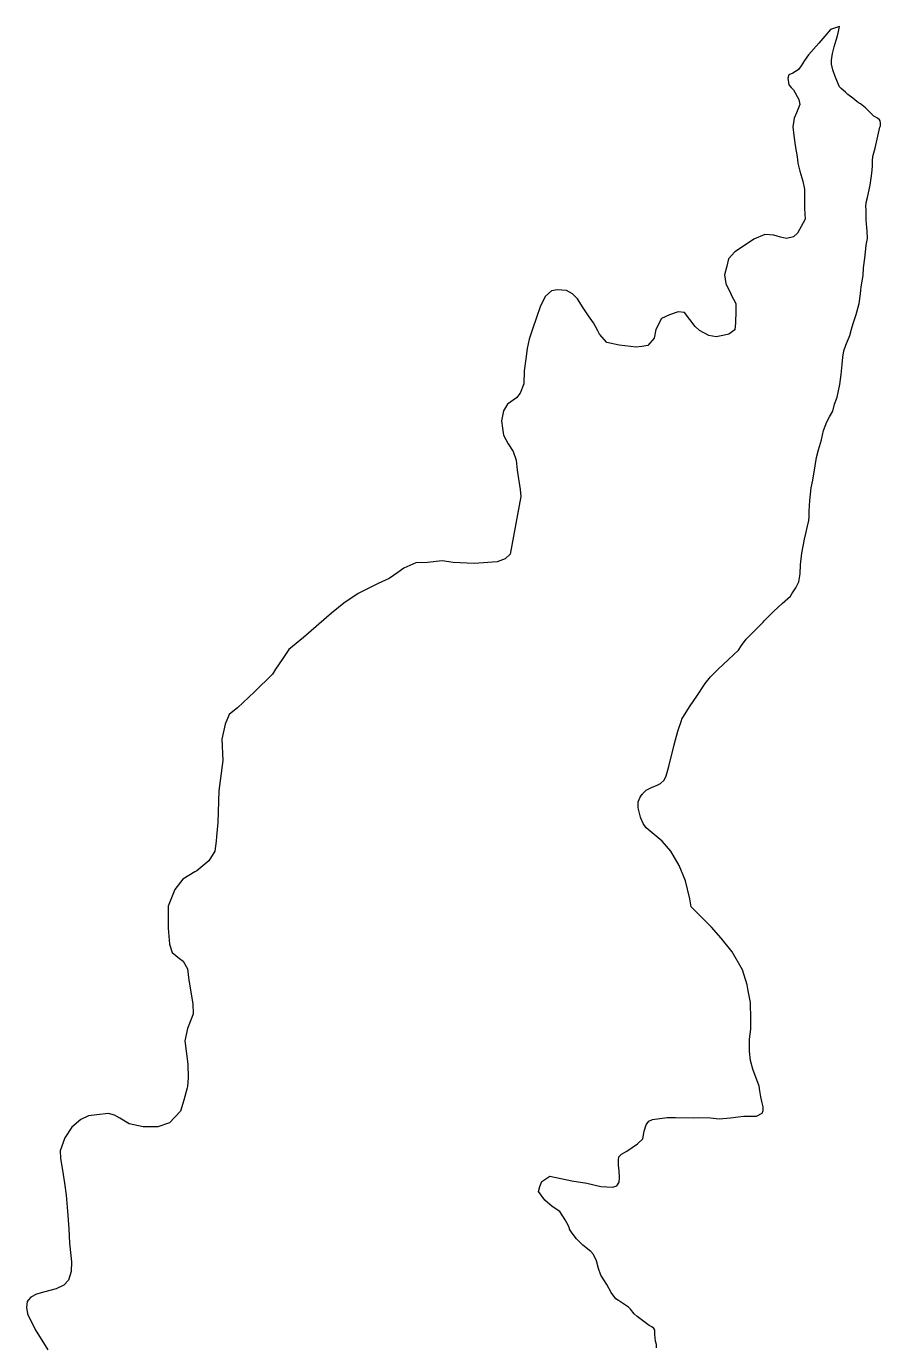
# Model space of a CAD drawing. Header units: millimetres. Extents: x 642261 to 742091, y 6812581 to 6930561.
# Drawn here: x 720194 to 722824, y 6919390 to 6923448 of the extents above; entities that cross this region are included whole.
import ezdxf

# ---------------------------------------------------------------- set-up
doc = ezdxf.new("R2010")
doc.units = ezdxf.units.MM
doc.layers.add('LimiteAreaMunicipio', color=10, linetype='Continuous')
doc.layers.add('LimiteRegional', color=10, linetype='Continuous')

# ---------------------------------------------------------------- blocks, each defined once
blk = doc.blocks.new('compartilhadora_AUTOCAD_OD_1_FMEBLOCK1')
at = {"layer": 'LimiteAreaMunicipio', "color": 7, "linetype": 'Continuous'}
blk.add_lwpolyline([(-2396.58965, 12504.27635), (-2396.94895, 12514.07455), (-2399.44385, 12525.21385), (-2401.26845, 12545.06775), (-2402.28615, 12558.58695), (-2405.23965, 12563.88475), (-2411.39925, 12568.88085), (-2418.95515, 12572.65545), (-2455.72235, 12600.40305), (-2465.68675, 12608.62725), (-2476.95075, 12623.34415), (-2483.01605, 12628.97125), (-2513.47635, 12649.39755), (-2521.95955, 12655.44495), (-2535.69325, 12674.85715), (-2549.79195, 12698.95165), (-2567.82605, 12727.34395), (-2574.93035, 12748.09235), (-2581.48825, 12771.57045), (-2590.77845, 12791.22675), (-2598.97595, 12800.50885), (-2623.02135, 12819.61905), (-2642.69495, 12839.82125), (-2656.20435, 12856.71355), (-2664.02075, 12869.10125), (-2664.93945, 12871.47545), (-2667.93255, 12879.21085), (-2677.45605, 12897.75715), (-2694.29925, 12923.56505), (-2717.32005, 12938.97265), (-2740.77005, 12958.51265), (-2760.30005, 12984.88265), (-2756.22995, 13001.05545), (-2750.00585, 13015.98735), (-2740.35855, 13022.51995), (-2724.51295, 13032.24195), (-2657.34855, 13018.32325), (-2611.18745, 13010.77265), (-2567.54405, 13000.70515), (-2549.07975, 12999.02725), (-2530.61535, 12998.18825), (-2518.86535, 13002.38305), (-2511.31175, 13014.12845), (-2510.47225, 13028.39075), (-2511.31175, 13050.20355), (-2513.82935, 13065.30485), (-2513.82945, 13081.24495), (-2512.15095, 13092.15135), (-2504.59735, 13100.54095), (-2487.81145, 13109.76935), (-2471.86485, 13120.67585), (-2455.07915, 13131.58215), (-2439.01685, 13147.59475), (-2434.82055, 13171.08535), (-2428.10605, 13190.38145), (-2420.55245, 13201.28785), (-2408.80245, 13207.16045), (-2363.48065, 13213.03315), (-2338.30185, 13213.03305), (-2283.74805, 13211.35525), (-2267.80135, 13213.03315), (-2230.03335, 13211.35525), (-2204.01515, 13208.83835), (-2168.77085, 13211.85765), (-2144.81345, 13214.84435), (-2128.02755, 13217.36125), (-2106.20605, 13217.36125), (-2088.58085, 13217.36125), (-2070.95575, 13225.75085), (-2068.43775, 13234.14035), (-2068.43775, 13245.88585), (-2070.95575, 13257.63105), (-2075.15215, 13276.92725), (-2078.50935, 13295.38415), (-2081.02725, 13309.64645), (-2100.54215, 13361.05635), (-2107.67405, 13388.38435), (-2110.05135, 13416.90075), (-2110.05135, 13453.73415), (-2106.48525, 13484.62685), (-2106.48525, 13515.51945), (-2107.67405, 13566.61095), (-2114.80595, 13602.25645), (-2117.18325, 13621.26725), (-2132.39245, 13666.99365), (-2163.41125, 13722.80495), (-2197.53155, 13764.66325), (-2226.99945, 13798.77035), (-2290.06165, 13861.17025), (-2294.36915, 13885.74865), (-2307.48045, 13940.88695), (-2327.25715, 13988.32285), (-2352.84405, 14032.55775), (-2379.19975, 14063.30605), (-2428.11795, 14104.17125), (-2438.12715, 14117.10475), (-2444.40515, 14133.25115), (-2445.95925, 14137.24805), (-2452.96635, 14165.03745), (-2453.14795, 14183.90655), (-2447.08655, 14198.81965), (-2440.48395, 14207.56795), (-2440.12365, 14208.04535), (-2438.21505, 14209.97135), (-2428.35695, 14219.91975), (-2410.01115, 14229.19725), (-2396.46125, 14234.07485), (-2388.80785, 14238.08765), (-2384.66855, 14240.25795), (-2373.33165, 14250.37915), (-2366.38665, 14263.54505), (-2358.20005, 14292.47775), (-2341.86865, 14359.53685), (-2331.11505, 14401.61545), (-2319.95375, 14434.03305), (-2318.58425, 14438.01065), (-2294.67875, 14476.20895), (-2293.23945, 14479.06615), (-2272.76555, 14508.66735), (-2247.18215, 14547.65955), (-2229.94845, 14568.81505), (-2206.63655, 14592.34015), (-2174.91965, 14621.52405), (-2144.60775, 14650.70175), (-2134.86435, 14664.59085), (-2120.87445, 14684.53325), (-2089.17025, 14716.52745), (-2068.35485, 14737.12935), (-2064.92375, 14740.52525), (-2035.55295, 14770.63525), (-2009.90135, 14794.63945), (-1984.23905, 14816.30185), (-1979.61015, 14823.78365), (-1967.96555, 14842.60525), (-1958.67915, 14860.44595), (-1954.11065, 14885.75925), (-1953.76805, 14913.39525), (-1949.24645, 14949.01275), (-1944.66085, 14970.57915), (-1941.47825, 14991.67075), (-1936.87345, 15009.02165), (-1932.29425, 15031.99325), (-1927.68945, 15049.34425), (-1926.33765, 15061.06005), (-1926.41665, 15078.38965), (-1924.69025, 15110.71585), (-1920.18575, 15150.08015), (-1915.14245, 15173.99055), (-1907.84895, 15218.05155), (-1904.21505, 15242.89205), (-1898.23715, 15267.27515), (-1888.53995, 15297.76395), (-1885.55945, 15311.82905), (-1882.57915, 15325.89395), (-1877.25475, 15339.50125), (-1871.93035, 15353.10855), (-1864.03625, 15368.13265), (-1854.28155, 15385.97545), (-1848.29085, 15407.54825), (-1840.42455, 15428.66115), (-1832.63925, 15467.57215), (-1828.56675, 15498.97225), (-1825.42895, 15529.89955), (-1824.07505, 15541.14675), (-1822.72105, 15552.39415), (-1819.99615, 15571.14175), (-1813.98625, 15588.49925), (-1801.01055, 15619.00305), (-1795.94595, 15638.22965), (-1791.33895, 15655.11235), (-1781.63335, 15683.72775), (-1772.88785, 15717.49095), (-1768.33845, 15747.01965), (-1767.45075, 15757.79635), (-1766.56315, 15768.57315), (-1760.16375, 15803.26245), (-1759.80415, 15827.15135), (-1755.72105, 15856.20965), (-1750.91325, 15895.20765), (-1750.75235, 15896.51295), (-1747.56765, 15917.13615), (-1748.14265, 15940.55245), (-1748.98295, 15950.23635), (-1751.10855, 15974.73075), (-1751.70915, 16003.76765), (-1751.77315, 16017.81875), (-1749.96365, 16031.87835), (-1747.20675, 16043.60045), (-1739.38045, 16080.71615), (-1735.32915, 16102.72005), (-1732.45455, 16126.18735), (-1732.16765, 16142.17555), (-1731.74725, 16156.14685), (-1730.45615, 16169.16155), (-1727.83755, 16180.41485), (-1723.46225, 16194.76015), (-1717.57755, 16223.00295), (-1709.28655, 16259.19045), (-1706.76105, 16263.49705), (-1706.68815, 16272.10345), (-1708.46925, 16278.93555), (-1710.02055, 16282.01925), (-1716.64895, 16287.07505), (-1723.11065, 16291.16465), (-1727.66255, 16293.79265), (-1736.04035, 16301.98315), (-1752.79685, 16318.65725), (-1768.66305, 16331.08135), (-1774.31755, 16334.87965), (-1779.97205, 16338.67795), (-1792.46125, 16349.20425), (-1807.44485, 16360.45755), (-1815.15925, 16367.18335), (-1827.87075, 16378.66215), (-1832.86775, 16383.41515), (-1839.94155, 16397.91365), (-1846.73005, 16415.63865), (-1854.11155, 16436.00155), (-1857.67465, 16453.88115), (-1858.14305, 16465.46345), (-1857.28105, 16472.65025), (-1855.26155, 16486.14485), (-1849.44825, 16507.12675), (-1843.92565, 16527.08145), (-1839.85445, 16541.02095), (-1836.07445, 16554.08005), (-1833.77145, 16569.66635), (-1860.52165, 16560.12675), (-1878.84025, 16539.07265), (-1897.15875, 16518.01855), (-1928.46545, 16482.21605), (-1940.69705, 16465.20925), (-1951.22645, 16448.17105), (-1959.94815, 16436.84355), (-1966.89115, 16432.34275), (-1968.56425, 16431.25815), (-1977.18025, 16425.67265), (-1989.20045, 16420.14975), (-1992.78055, 16410.64245), (-1989.76375, 16389.52575), (-1982.34375, 16381.86425), (-1974.92395, 16374.20295), (-1958.23415, 16344.90855), (-1955.11175, 16329.53395), (-1964.00945, 16308.63645), (-1966.12825, 16303.66015), (-1972.90705, 16287.73895), (-1976.80405, 16261.00535), (-1973.89295, 16234.14675), (-1969.35015, 16203.42865), (-1963.17585, 16168.85125), (-1961.82595, 16149.67985), (-1961.73435, 16149.31925), (-1955.47565, 16124.67245), (-1945.82685, 16093.86045), (-1941.17855, 16068.88435), (-1940.56835, 16009.51875), (-1939.46515, 15976.94925), (-1951.80185, 15954.20045), (-1962.40135, 15933.33425), (-1974.52665, 15922.06945), (-1996.75845, 15916.73455), (-2015.41015, 15920.90695), (-2035.72865, 15927.02455), (-2062.92555, 15929.43955), (-2097.24725, 15914.75345), (-2141.34295, 15885.31225), (-2155.85445, 15875.62325), (-2174.96355, 15854.91335), (-2180.49165, 15832.03915), (-2187.79225, 15805.36825), (-2183.17885, 15778.47825), (-2168.14445, 15746.58175), (-2166.79245, 15743.71335), (-2151.96715, 15716.63555), (-2152.38945, 15693.66745), (-2153.05815, 15657.30135), (-2155.14715, 15636.27855), (-2174.11515, 15623.22465), (-2187.60365, 15620.16745), (-2213.43625, 15614.37425), (-2235.49145, 15618.60895), (-2264.14345, 15634.45275), (-2277.54805, 15646.18695), (-2294.18095, 15667.55375), (-2310.81375, 15688.92055), (-2329.50035, 15691.17865), (-2356.90775, 15682.10885), (-2380.94615, 15671.06245), (-2398.59865, 15636.92285), (-2404.19675, 15610.22065), (-2423.34005, 15587.59635), (-2441.53375, 15585.01515), (-2459.18665, 15582.51065), (-2511.84185, 15589.22135), (-2549.14435, 15597.56455), (-2572.51515, 15622.88395), (-2577.70525, 15632.86735), (-2590.60455, 15657.67955), (-2605.53585, 15679.01465), (-2622.09905, 15704.20895), (-2640.32915, 15731.34855), (-2655.36615, 15746.94155), (-2673.91235, 15756.85495), (-2702.81085, 15759.29965), (-2719.90085, 15755.78375), (-2738.93855, 15738.90105), (-2754.85285, 15706.64385), (-2765.66125, 15674.29305), (-2778.24185, 15638.14555), (-2789.01505, 15607.70865), (-2794.64725, 15579.09225), (-2798.64775, 15546.61655), (-2804.42025, 15510.34405), (-2805.15715, 15470.15015), (-2815.89505, 15441.62725), (-2828.08935, 15426.53355), (-2855.67115, 15407.89275), (-2867.97045, 15387.05715), (-2873.63745, 15356.52665), (-2870.65465, 15333.49625), (-2867.63675, 15312.37985), (-2852.81075, 15285.30295), (-2837.91455, 15262.05415), (-2828.19435, 15235.07085), (-2825.35205, 15204.38445), (-2816.22845, 15144.86315), (-2814.01915, 15123.59535), (-2847.28725, 14946.15775), (-2862.70555, 14931.27465), (-2886.70705, 14922.14145), (-2958.29035, 14917.70955), (-3022.92595, 14920.80835), (-3056.89295, 14925.25985), (-3101.24645, 14920.32825), (-3137.02045, 14919.06875), (-3174.77665, 14902.52815), (-3193.15355, 14889.52615), (-3219.62035, 14870.80015), (-3253.93765, 14856.11105), (-3315.16515, 14825.02105), (-3358.90565, 14794.84835), (-3396.90615, 14764.90935), (-3483.39745, 14689.90525), (-3528.34465, 14652.43425), (-3549.32615, 14622.18345), (-3569.18935, 14591.88715), (-3579.09645, 14576.77615), (-3634.56835, 14522.26535), (-3686.53135, 14473.43415), (-3705.88465, 14458.05725), (-3712.44265, 14452.84645), (-3724.91455, 14422.44005), (-3734.26245, 14376.65955), (-3732.04745, 14311.52145), (-3743.97095, 14217.92195), (-3747.45565, 14120.33915), (-3750.81595, 14077.04955), (-3751.90795, 14062.98125), (-3755.87075, 14032.41945), (-3775.14895, 14002.13735), (-3811.44435, 13972.16595), (-3817.92595, 13968.24705), (-3854.47655, 13946.14685), (-3878.89455, 13914.04385), (-3900.25835, 13862.73865), (-3899.77955, 13795.71755), (-3895.58295, 13745.86045), (-3887.52875, 13720.82305), (-3875.79165, 13711.03565), (-3864.58105, 13701.97255), (-3853.98435, 13693.40575), (-3840.79045, 13670.18925), (-3836.31445, 13635.64395), (-3824.02945, 13562.66335), (-3822.88695, 13532.00835), (-3827.43705, 13520.38175), (-3840.74235, 13486.38305), (-3848.24805, 13448.22745), (-3839.33155, 13377.22295), (-3838.39895, 13335.08385), (-3840.58985, 13308.31895), (-3841.76175, 13303.84425), (-3851.56865, 13266.39735), (-3862.40745, 13232.13185), (-3895.40205, 13196.35615), (-3931.38045, 13183.61065), (-3977.32375, 13184.44925), (-4019.72425, 13192.88165), (-4048.33715, 13210.63555), (-4057.60205, 13216.07105), (-4065.17865, 13220.51595), (-4083.82655, 13224.68555), (-4119.63015, 13221.50925), (-4145.22405, 13218.14685), (-4169.25605, 13207.09735), (-4196.93545, 13182.71195), (-4217.94795, 13150.54625), (-4232.29345, 13110.60055), (-4231.01065, 13087.60155), (-4223.04795, 13037.53935), (-4218.79395, 13010.79335), (-4214.35225, 12974.33435), (-4210.15505, 12924.47725), (-4206.02755, 12870.79225), (-4203.42725, 12826.70825), (-4199.02075, 12788.33515), (-4197.66825, 12769.16415), (-4198.22675, 12738.54015), (-4207.22315, 12711.89935), (-4221.11455, 12696.83555), (-4245.14545, 12685.78595), (-4279.35065, 12676.83635), (-4305.01305, 12669.64575), (-4322.20285, 12660.38595), (-4329.57935, 12652.38675), (-4334.35775, 12647.20495), (-4336.40815, 12628.09605), (-4333.35395, 12608.89405), (-4309.12085, 12560.60275), (-4270.50835, 12497.55925)], dxfattribs=at)

msp = doc.modelspace()

# ---------------------------------------------------------------- linework, layer by layer
at = {"layer": 'LimiteRegional', "color": 7, "linetype": 'Continuous'}
msp.add_lwpolyline([(722134.1904, 6919383.0337), (722133.8311, 6919392.8319), (722131.3362, 6919403.9712), (722129.5116, 6919423.8251), (722128.4939, 6919437.3443), (722125.5404, 6919442.6421), (722119.3808, 6919447.6382), (722111.8249, 6919451.4128), (722075.0577, 6919479.1604), (722065.0933, 6919487.3846), (722053.8293, 6919502.1015), (722047.764, 6919507.7286), (722017.3037, 6919528.1549), (722008.8205, 6919534.2023), (721995.0868, 6919553.6145), (721980.9881, 6919577.709), (721962.954, 6919606.1013), (721955.8497, 6919626.8497), (721949.2918, 6919650.3278), (721940.0016, 6919669.9841), (721931.8041, 6919679.2662), (721907.7587, 6919698.3764), (721888.0851, 6919718.5786), (721874.5757, 6919735.4709), (721866.7593, 6919747.8586), (721865.8406, 6919750.2328), (721862.8475, 6919757.9682), (721853.324, 6919776.5145), (721836.4808, 6919802.3224), (721813.46, 6919817.73), (721790.01, 6919837.27), (721770.48, 6919863.64), (721774.5501, 6919879.8128), (721780.7742, 6919894.7447), (721790.4215, 6919901.2773), (721806.2671, 6919910.9993), (721873.4315, 6919897.0806), (721919.5926, 6919889.53), (721963.236, 6919879.4625), (721981.7003, 6919877.7846), (722000.1647, 6919876.9456), (722011.9147, 6919881.1404), (722019.4683, 6919892.8858), (722020.3078, 6919907.1481), (722019.4683, 6919928.9609), (722016.9507, 6919944.0622), (722016.9506, 6919960.0023), (722018.6291, 6919970.9087), (722026.1827, 6919979.2983), (722042.9686, 6919988.5267), (722058.9152, 6919999.4332), (722075.7009, 6920010.3395), (722091.7632, 6920026.3521), (722095.9595, 6920049.8427), (722102.674, 6920069.1388), (722110.2276, 6920080.0452), (722121.9776, 6920085.9178), (722167.2994, 6920091.7905), (722192.4782, 6920091.7904), (722247.032, 6920090.1126), (722262.9787, 6920091.7905), (722300.7467, 6920090.1126), (722326.7649, 6920087.5957), (722362.0092, 6920090.615), (722385.9666, 6920093.6017), (722402.7525, 6920096.1186), (722424.574, 6920096.1186), (722442.1992, 6920096.1186), (722459.8243, 6920104.5082), (722462.3423, 6920112.8977), (722462.3423, 6920124.6432), (722459.8243, 6920136.3884), (722455.6279, 6920155.6846), (722452.2707, 6920174.1415), (722449.7528, 6920188.4038), (722430.2379, 6920239.8137), (722423.106, 6920267.1417), (722420.7287, 6920295.6581), (722420.7287, 6920332.4915), (722424.2948, 6920363.3842), (722424.2948, 6920394.2768), (722423.106, 6920445.3683), (722415.9741, 6920481.0138), (722413.5968, 6920500.0246), (722398.3876, 6920545.751), (722367.3688, 6920601.5623), (722333.2485, 6920643.4206), (722303.7806, 6920677.5277), (722240.7184, 6920739.9276), (722236.4109, 6920764.506), (722223.2996, 6920819.6443), (722203.5229, 6920867.0802), (722177.936, 6920911.3151), (722151.5803, 6920942.0634), (722102.6621, 6920982.9286), (722092.6529, 6920995.8621), (722086.3749, 6921012.0085), (722084.8208, 6921016.0054), (722077.8137, 6921043.7948), (722077.6321, 6921062.6639), (722083.6935, 6921077.577), (722090.2961, 6921086.3253), (722090.6564, 6921086.8027), (722092.565, 6921088.7287), (722102.4231, 6921098.6771), (722120.7689, 6921107.9546), (722134.3188, 6921112.8322), (722141.9722, 6921116.845), (722146.1115, 6921119.0153), (722157.4484, 6921129.1365), (722164.3934, 6921142.3024), (722172.58, 6921171.2351), (722188.9114, 6921238.2942), (722199.665, 6921280.3728), (722210.8263, 6921312.7904), (722212.1958, 6921316.768), (722236.1013, 6921354.9663), (722237.5406, 6921357.8235), (722258.0145, 6921387.4247), (722283.5979, 6921426.4169), (722300.8316, 6921447.5724), (722324.1435, 6921471.0975), (722355.8604, 6921500.2814), (722386.1723, 6921529.4591), (722395.9157, 6921543.3482), (722409.9056, 6921563.2906), (722441.6098, 6921595.2848), (722462.4252, 6921615.8867), (722465.8563, 6921619.2826), (722495.2271, 6921649.3926), (722520.8787, 6921673.3968), (722546.541, 6921695.0592), (722551.1699, 6921702.541), (722562.8145, 6921721.3626), (722572.1009, 6921739.2033), (722576.6694, 6921764.5166), (722577.012, 6921792.1526), (722581.5336, 6921827.7701), (722586.1192, 6921849.3365), (722589.3018, 6921870.4281), (722593.9066, 6921887.779), (722598.4858, 6921910.7506), (722603.0906, 6921928.1016), (722604.4424, 6921939.8174), (722604.3634, 6921957.147), (722606.0898, 6921989.4732), (722610.5943, 6922028.8375), (722615.6376, 6922052.7479), (722622.9311, 6922096.8089), (722626.565, 6922121.6494), (722632.5429, 6922146.0325), (722642.2401, 6922176.5213), (722645.2206, 6922190.5864), (722648.2009, 6922204.6513), (722653.5253, 6922218.2586), (722658.8497, 6922231.8659), (722666.7438, 6922246.89), (722676.4985, 6922264.7328), (722682.4892, 6922286.3056), (722690.3555, 6922307.4185), (722698.1408, 6922346.3295), (722702.2133, 6922377.7296), (722705.3511, 6922408.6569), (722706.705, 6922419.9041), (722708.059, 6922431.1515), (722710.7839, 6922449.8991), (722716.7938, 6922467.2566), (722729.7695, 6922497.7604), (722734.8341, 6922516.987), (722739.4411, 6922533.8697), (722749.1467, 6922562.4851), (722757.8922, 6922596.2483), (722762.4416, 6922625.777), (722763.3293, 6922636.5537), (722764.2169, 6922647.3305), (722770.6163, 6922682.0198), (722770.9759, 6922705.9087), (722775.059, 6922734.967), (722779.8668, 6922773.965), (722780.0277, 6922775.2703), (722783.2124, 6922795.8935), (722782.6374, 6922819.3098), (722781.7971, 6922828.9937), (722779.6715, 6922853.4881), (722779.0709, 6922882.525), (722779.0069, 6922896.5761), (722780.8164, 6922910.6357), (722783.5733, 6922922.3578), (722791.3996, 6922959.4735), (722795.4509, 6922981.4774), (722798.3255, 6923004.9447), (722798.6124, 6923020.9329), (722799.0328, 6923034.9042), (722800.3239, 6923047.9189), (722802.9425, 6923059.1722), (722807.3178, 6923073.5175), (722813.2025, 6923101.7603), (722821.4935, 6923137.9478), (722824.019, 6923142.2544), (722824.0919, 6923150.8608), (722822.3108, 6923157.6929), (722820.7595, 6923160.7766), (722814.1311, 6923165.8324), (722807.6694, 6923169.922), (722803.1175, 6923172.55), (722794.7397, 6923180.7405), (722777.9832, 6923197.4146), (722762.117, 6923209.8387), (722756.4625, 6923213.637), (722750.808, 6923217.4353), (722738.3188, 6923227.9616), (722723.3352, 6923239.2149), (722715.6208, 6923245.9407), (722702.9093, 6923257.4195), (722697.9123, 6923262.1725), (722690.8385, 6923276.671), (722684.05, 6923294.396), (722676.6685, 6923314.7589), (722673.1054, 6923332.6385), (722672.637, 6923344.2208), (722673.499, 6923351.4076), (722675.5185, 6923364.9022), (722681.3318, 6923385.8841), (722686.8544, 6923405.8388), (722690.9256, 6923419.7783), (722694.7056, 6923432.8374), (722697.0086, 6923448.4237), (722670.2584, 6923438.8841), (722651.9398, 6923417.83), (722633.6213, 6923396.7759), (722602.3146, 6923360.9734), (722590.083, 6923343.9666), (722579.5536, 6923326.9284), (722570.8319, 6923315.6009), (722563.8889, 6923311.1001), (722562.2158, 6923310.0155), (722553.5998, 6923304.43), (722541.5796, 6923298.9071), (722537.9995, 6923289.3998), (722541.0163, 6923268.2831), (722548.4363, 6923260.6216), (722555.8561, 6923252.9603), (722572.5459, 6923223.6659), (722575.6683, 6923208.2913), (722566.7706, 6923187.3938), (722564.6518, 6923182.4175), (722557.873, 6923166.4963), (722553.976, 6923139.7627), (722556.8871, 6923112.9041), (722561.4299, 6923082.186), (722567.6042, 6923047.6086), (722568.9541, 6923028.4372), (722569.0457, 6923028.0766), (722575.3044, 6923003.4298), (722584.9532, 6922972.6178), (722589.6015, 6922947.6417), (722590.2117, 6922888.2761), (722591.3149, 6922855.7066), (722578.9782, 6922832.9578), (722568.3787, 6922812.0916), (722556.2534, 6922800.8268), (722534.0216, 6922795.4919), (722515.3699, 6922799.6643), (722495.0514, 6922805.7819), (722467.8545, 6922808.1969), (722433.5328, 6922793.5108), (722389.4371, 6922764.0696), (722374.9256, 6922754.3806), (722355.8165, 6922733.6707), (722350.2884, 6922710.7965), (722342.9878, 6922684.1256), (722347.6012, 6922657.2356), (722362.6356, 6922625.3391), (722363.9876, 6922622.4707), (722378.8129, 6922595.3929), (722378.3906, 6922572.4248), (722377.7219, 6922536.0587), (722375.6329, 6922515.0359), (722356.6649, 6922501.982), (722343.1764, 6922498.9248), (722317.3438, 6922493.1316), (722295.2886, 6922497.3663), (722266.6366, 6922513.2101), (722253.232, 6922524.9443), (722236.5991, 6922546.3111), (722219.9663, 6922567.6779), (722201.2797, 6922569.936), (722173.8723, 6922560.8662), (722149.8339, 6922549.8198), (722132.1814, 6922515.6802), (722126.5833, 6922488.978), (722107.44, 6922466.3537), (722089.2463, 6922463.7725), (722071.5934, 6922461.268), (722018.9382, 6922467.9787), (721981.6357, 6922476.3219), (721958.2649, 6922501.6413), (721953.0748, 6922511.6247), (721940.1755, 6922536.4369), (721925.2442, 6922557.772), (721908.681, 6922582.9663), (721890.4509, 6922610.1059), (721875.4139, 6922625.6989), (721856.8677, 6922635.6123), (721827.9692, 6922638.057), (721810.8792, 6922634.5411), (721791.8415, 6922617.6584), (721775.9272, 6922585.4012), (721765.1188, 6922553.0504), (721752.5382, 6922516.9029), (721741.765, 6922486.466), (721736.1328, 6922457.8496), (721732.1323, 6922425.3739), (721726.3598, 6922389.1014), (721725.6229, 6922348.9075), (721714.885, 6922320.3846), (721702.6907, 6922305.2909), (721675.1089, 6922286.6501), (721662.8096, 6922265.8145), (721657.1426, 6922235.284), (721660.1254, 6922212.2536), (721663.1433, 6922191.1372), (721677.9693, 6922164.0603), (721692.8655, 6922140.8115), (721702.5857, 6922113.8282), (721705.428, 6922083.1418), (721714.5516, 6922023.6205), (721716.7609, 6922002.3527), (721683.4928, 6921824.9151), (721668.0745, 6921810.032), (721644.073, 6921800.8988), (721572.4897, 6921796.4669), (721507.8541, 6921799.5657), (721473.8871, 6921804.0172), (721429.5336, 6921799.0856), (721393.7596, 6921797.8261), (721356.0034, 6921781.2855), (721337.6265, 6921768.2835), (721311.1597, 6921749.5575), (721276.8424, 6921734.8684), (721215.6149, 6921703.7784), (721171.8744, 6921673.6057), (721133.8739, 6921643.6667), (721047.3826, 6921568.6626), (721002.4354, 6921531.1916), (720981.4539, 6921500.9408), (720961.5907, 6921470.6445), (720951.6836, 6921455.5335), (720896.2117, 6921401.0227), (720844.2487, 6921352.1915), (720824.8954, 6921336.8146), (720818.3374, 6921331.6038), (720805.8655, 6921301.1974), (720796.5176, 6921255.4169), (720798.7326, 6921190.2788), (720786.8091, 6921096.6793), (720783.3244, 6920999.0965), (720779.9641, 6920955.8069), (720778.8721, 6920941.7386), (720774.9093, 6920911.1768), (720755.6311, 6920880.8947), (720719.3357, 6920850.9233), (720712.8541, 6920847.0044), (720676.3035, 6920824.9042), (720651.8855, 6920792.8012), (720630.5217, 6920741.496), (720631.0005, 6920674.4749), (720635.1971, 6920624.6178), (720643.2513, 6920599.5804), (720654.9884, 6920589.793), (720666.199, 6920580.7299), (720676.7957, 6920572.1631), (720689.9896, 6920548.9466), (720694.4656, 6920514.4013), (720706.7506, 6920441.4207), (720707.8931, 6920410.7657), (720703.343, 6920399.1391), (720690.0377, 6920365.1404), (720682.532, 6920326.9848), (720691.4485, 6920255.9803), (720692.3811, 6920213.8412), (720690.1902, 6920187.0763), (720689.0183, 6920182.6016), (720679.2114, 6920145.1547), (720668.3726, 6920110.8892), (720635.378, 6920075.1135), (720599.3996, 6920062.368), (720553.4563, 6920063.2066), (720511.0558, 6920071.639), (720482.4429, 6920089.3929), (720473.178, 6920094.8284), (720465.6014, 6920099.2733), (720446.9535, 6920103.4429), (720411.1499, 6920100.2666), (720385.556, 6920096.9042), (720361.524, 6920085.8547), (720333.8446, 6920061.4693), (720312.8321, 6920029.3036), (720298.4866, 6919989.3579), (720299.7694, 6919966.3589), (720307.7321, 6919916.2967), (720311.9861, 6919889.5507), (720316.4278, 6919853.0917), (720320.625, 6919803.2346), (720324.7525, 6919749.5496), (720327.3528, 6919705.4656), (720331.7593, 6919667.0925), (720333.1118, 6919647.9215), (720332.5533, 6919617.2975), (720323.5569, 6919590.6567), (720309.6655, 6919575.5929), (720285.6346, 6919564.5433), (720251.4294, 6919555.5937), (720225.767, 6919548.4031), (720208.5772, 6919539.1433), (720201.2007, 6919531.1441), (720196.4223, 6919525.9623), (720194.3719, 6919506.8534), (720197.4261, 6919487.6514), (720221.6592, 6919439.3601), (720260.2717, 6919376.3166)], dxfattribs=at)

# ---------------------------------------------------------------- block references
at = {"layer": 'LimiteAreaMunicipio', "color": 7, "linetype": 'Continuous'}
msp.add_blockref('compartilhadora_AUTOCAD_OD_1_FMEBLOCK1', (724530.78, 6906878.7573), dxfattribs=at)

doc.saveas('drawing.dxf')
